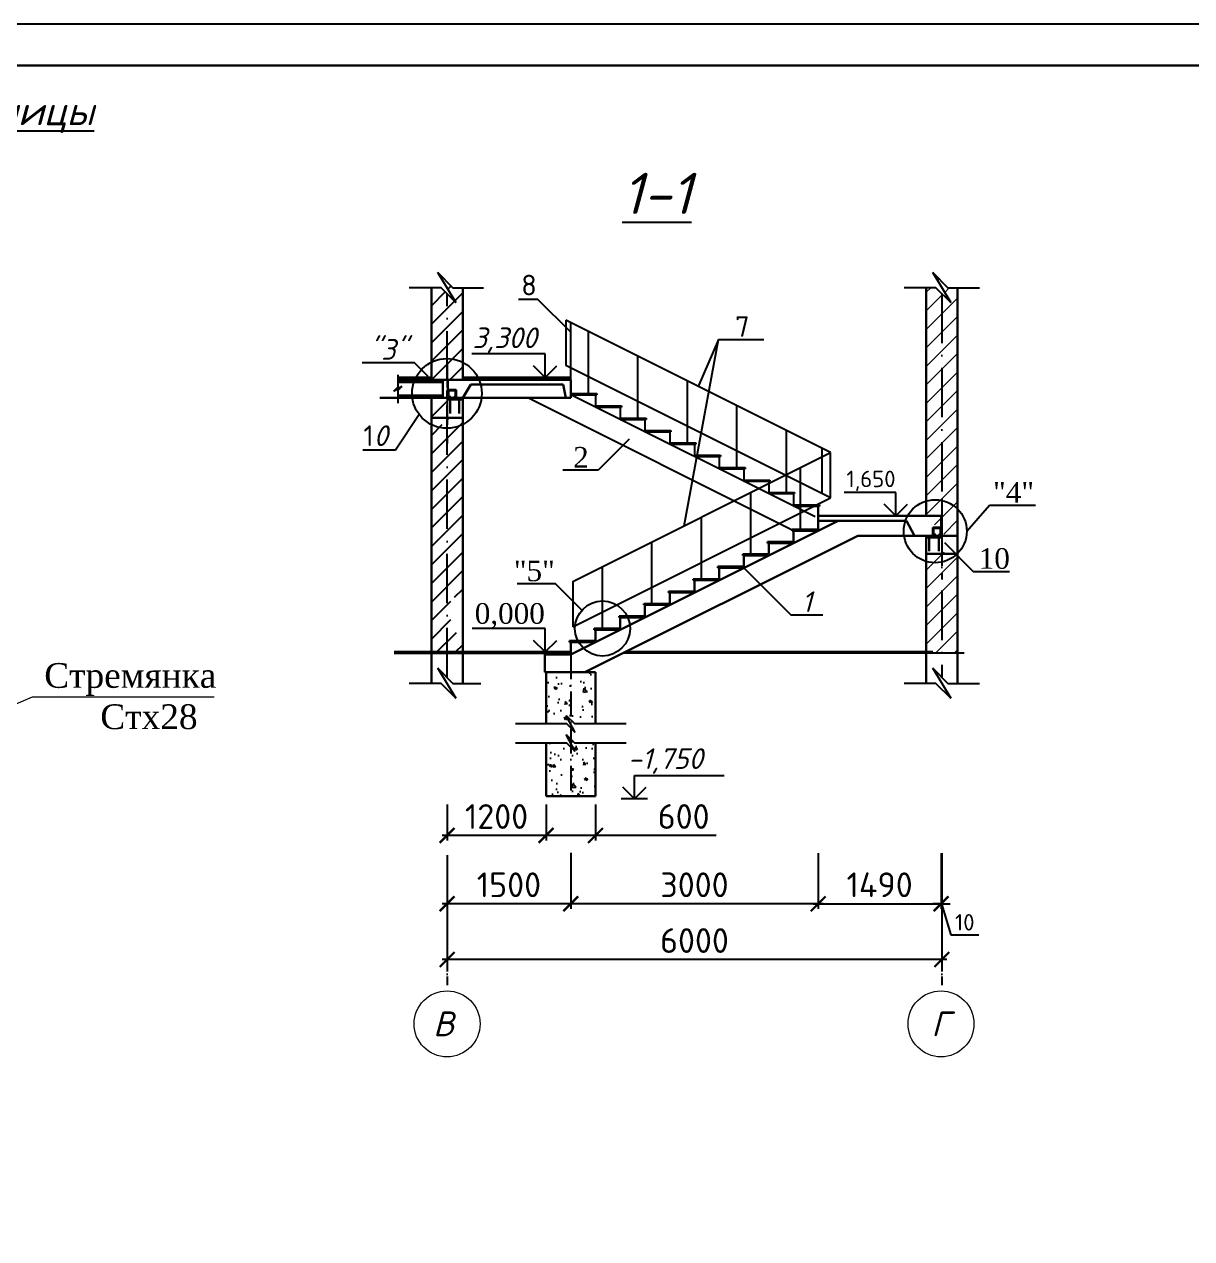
# Model space of a CAD drawing. Header units: millimetres. Extents: x 572274 to 2241483, y -888675 to -304135.
# Drawn here: x 1747051 to 1761207, y -630532 to -615807 of the extents above; entities that cross this region are included whole.
import ezdxf

# ---------------------------------------------------------------- set-up
doc = ezdxf.new("R2010")
doc.units = ezdxf.units.MM
doc.linetypes.add('ACAD_ISO10W100', pattern=[18, 12, -3, 0, -3])
doc.layers.add('Размер', color=150, linetype='Continuous', lineweight=5)
doc.styles.get("Standard").update_dxf_attribs({"font": 'isocpeur.ttf'})
doc.styles.add('style1', font='isocpeui.ttf')
doc.dimstyles.new('Copy(2) of ISO-25', dxfattribs={"dimtxt": 300, "dimasz": 180, "dimexe": 60, "dimexo": 0, "dimgap": 80, "dimtad": 1, "dimtxsty": 'Standard', "dimblk": 'ARCHTICK', "dimcen": 150, "dimdle": 60, "dimazin": 0, "dimtfac": 1, "dimtmove": 0, "dimatfit": 3, "dimfxl": 60, "dimarcsym": 0})
doc.dimstyles.get("Standard").update_dxf_attribs({"dimtxt": 200, "dimasz": 100, "dimexe": 0.18, "dimexo": 0.0625, "dimgap": 50, "dimtad": 1, "dimdec": 0, "dimzin": 0, "dimdsep": 46, "dimtxsty": 'Standard', "dimblk": 'ARCHTICK', "dimblk2": 'ARCHTICK', "dimcen": 0.09, "dimadec": 0, "dimazin": 0, "dimtfac": 1, "dimtdec": 0, "dimtofl": 0, "dimtmove": 1, "dimatfit": 3, "dimldrblk": 'ARCHTICK', "dimfxl": 0.18, "dimtolj": 1, "dimtzin": 0, "dimarcsym": 0})
pattern_1 = [(45, (1355156.41, -740806.7), (-112.2532, 112.2532), [])]

# ---------------------------------------------------------------- blocks, each defined once
blk = doc.blocks.new('_ArchTick')
at = {"color": 0, "linetype": 'ByBlock', "const_width": 0.15}
blk.add_lwpolyline([(-0.5, -0.5), (0.5, 0.5)], dxfattribs=at)
blk = doc.blocks.new('*D737')
at = {"color": 0, "lineweight": -2, "transparency": 16777216}
for p, q in [((1758168, -625856), (1758168, -626471)), ((1758178, -625856), (1758178, -626471)), ((1758168, -626471), (1758068, -626471)), ((1758168, -626471), (1758178, -626471)), ((1758173, -626471), (1758285, -626846)), ((1758178, -626471), (1758278, -626471)), ((1758285, -626846), (1758625, -626846))]:
    blk.add_line(p, q, dxfattribs=at)
at = {"layer": 'Defpoints', "color": 0, "lineweight": 25, "transparency": 16777216}
for p in [(1758168, -625856), (1758178, -625856), (1758178, -626471)]:
    blk.add_point(p, dxfattribs=at)
at = {"color": 0, "lineweight": -2, "transparency": 16777216, "xscale": 100, "yscale": 100, "zscale": 100}
blk.add_blockref('_ArchTick', (1758168, -626471), dxfattribs=at)
at = {"color": 0, "lineweight": -2, "transparency": 16777216, "xscale": 100, "yscale": 100, "zscale": 100, "rotation": 180}
blk.add_blockref('_ArchTick', (1758178, -626471), dxfattribs=at)
at = {"color": 0, "transparency": 16777216, "insert": (1758455, -626696), "char_height": 200, "attachment_point": 5}
blk.add_mtext('\\A1;10', dxfattribs=at)
blk = doc.blocks.new('*D738')
at = {"layer": 'Defpoints', "color": 0, "lineweight": 25, "ltscale": 2.5, "transparency": 16777216}
for p in [(1753378, -625268), (1753978, -625268), (1753378, -625643)]:
    blk.add_point(p, dxfattribs=at)
at = {"layer": 'Размер', "color": 0, "lineweight": -2, "ltscale": 2.5, "transparency": 16777216}
for p, q in [((1753378, -625268), (1753378, -625703)), ((1753978, -625268), (1753978, -625703)), ((1754038, -625643), (1753318, -625643)), ((1755442, -625643), (1753978, -625643))]:
    blk.add_line(p, q, dxfattribs=at)
at = {"layer": 'Размер', "color": 0, "lineweight": -2, "ltscale": 2.5, "transparency": 16777216, "xscale": 180, "yscale": 180, "zscale": 180, "rotation": 180}
blk.add_blockref('_ArchTick', (1753378, -625643), dxfattribs=at)
at = {"layer": 'Размер', "color": 0, "lineweight": -2, "ltscale": 2.5, "transparency": 16777216, "xscale": 180, "yscale": 180, "zscale": 180}
blk.add_blockref('_ArchTick', (1753978, -625643), dxfattribs=at)
at = {"layer": 'Размер', "color": 0, "lineweight": 0, "ltscale": 2.5, "transparency": 16777216, "insert": (1755047, -625413), "char_height": 300, "attachment_point": 5}
blk.add_mtext('600', dxfattribs=at)
blk = doc.blocks.new('*D739')
at = {"layer": 'Defpoints', "color": 0, "lineweight": 25, "ltscale": 2.5, "transparency": 16777216}
for p in [(1752178, -625268), (1753378, -625268), (1752178, -625643)]:
    blk.add_point(p, dxfattribs=at)
at = {"layer": 'Размер', "color": 0, "lineweight": -2, "ltscale": 2.5, "transparency": 16777216}
for p, q in [((1752178, -625268), (1752178, -625703)), ((1753378, -625268), (1753378, -625703)), ((1753438, -625643), (1752118, -625643))]:
    blk.add_line(p, q, dxfattribs=at)
at = {"layer": 'Размер', "color": 0, "lineweight": -2, "ltscale": 2.5, "transparency": 16777216, "xscale": 180, "yscale": 180, "zscale": 180, "rotation": 180}
blk.add_blockref('_ArchTick', (1752178, -625643), dxfattribs=at)
at = {"layer": 'Размер', "color": 0, "lineweight": -2, "ltscale": 2.5, "transparency": 16777216, "xscale": 180, "yscale": 180, "zscale": 180}
blk.add_blockref('_ArchTick', (1753378, -625643), dxfattribs=at)
at = {"layer": 'Размер', "color": 0, "lineweight": 0, "ltscale": 2.5, "transparency": 16777216, "insert": (1752778, -625413), "char_height": 300, "attachment_point": 5}
blk.add_mtext('1200', dxfattribs=at)
blk = doc.blocks.new('*D740')
at = {"layer": 'Defpoints', "color": 0, "lineweight": 25, "ltscale": 2.5, "transparency": 16777216}
for p in [(1752178, -626471), (1758178, -626471), (1752178, -627147)]:
    blk.add_point(p, dxfattribs=at)
at = {"layer": 'Размер', "color": 0, "lineweight": -2, "ltscale": 2.5, "transparency": 16777216}
for p, q in [((1752178, -626471), (1752178, -627207)), ((1758178, -626471), (1758178, -627207)), ((1758238, -627147), (1752118, -627147))]:
    blk.add_line(p, q, dxfattribs=at)
at = {"layer": 'Размер', "color": 0, "lineweight": -2, "ltscale": 2.5, "transparency": 16777216, "xscale": 180, "yscale": 180, "zscale": 180, "rotation": 180}
blk.add_blockref('_ArchTick', (1752178, -627147), dxfattribs=at)
at = {"layer": 'Размер', "color": 0, "lineweight": -2, "ltscale": 2.5, "transparency": 16777216, "xscale": 180, "yscale": 180, "zscale": 180}
blk.add_blockref('_ArchTick', (1758178, -627147), dxfattribs=at)
at = {"layer": 'Размер', "color": 0, "lineweight": 0, "ltscale": 2.5, "transparency": 16777216, "insert": (1755178, -626917), "char_height": 300, "attachment_point": 5}
blk.add_mtext('6000', dxfattribs=at)
blk = doc.blocks.new('*D687')
at = {"layer": 'Defpoints', "color": 0, "lineweight": 25, "ltscale": 2.5, "transparency": 16777216}
for p in [(1752178, -625880), (1753678, -625852), (1752178, -626471)]:
    blk.add_point(p, dxfattribs=at)
at = {"layer": 'Размер', "color": 0, "lineweight": -2, "ltscale": 2.5, "transparency": 16777216}
for p, q in [((1752178, -625880), (1752178, -626531)), ((1753678, -625852), (1753678, -626531)), ((1753738, -626471), (1752118, -626471))]:
    blk.add_line(p, q, dxfattribs=at)
at = {"layer": 'Размер', "color": 0, "lineweight": -2, "ltscale": 2.5, "transparency": 16777216, "xscale": 180, "yscale": 180, "zscale": 180, "rotation": 180}
blk.add_blockref('_ArchTick', (1752178, -626471), dxfattribs=at)
at = {"layer": 'Размер', "color": 0, "lineweight": -2, "ltscale": 2.5, "transparency": 16777216, "xscale": 180, "yscale": 180, "zscale": 180}
blk.add_blockref('_ArchTick', (1753678, -626471), dxfattribs=at)
at = {"layer": 'Размер', "color": 0, "lineweight": 0, "ltscale": 2.5, "transparency": 16777216, "insert": (1752928, -626241), "char_height": 300, "attachment_point": 5}
blk.add_mtext('1500', dxfattribs=at)
blk = doc.blocks.new('*D688')
at = {"layer": 'Defpoints', "color": 0, "lineweight": 25, "ltscale": 2.5, "transparency": 16777216}
for p in [(1756678, -625856), (1758168, -625856), (1758168, -626471)]:
    blk.add_point(p, dxfattribs=at)
at = {"layer": 'Размер', "color": 0, "lineweight": -2, "ltscale": 2.5, "transparency": 16777216}
for p, q in [((1756678, -625856), (1756678, -626531)), ((1758168, -625856), (1758168, -626531)), ((1756618, -626471), (1758228, -626471))]:
    blk.add_line(p, q, dxfattribs=at)
at = {"layer": 'Размер', "color": 0, "lineweight": -2, "ltscale": 2.5, "transparency": 16777216, "xscale": 180, "yscale": 180, "zscale": 180, "rotation": 180}
blk.add_blockref('_ArchTick', (1756678, -626471), dxfattribs=at)
at = {"layer": 'Размер', "color": 0, "lineweight": -2, "ltscale": 2.5, "transparency": 16777216, "xscale": 180, "yscale": 180, "zscale": 180}
blk.add_blockref('_ArchTick', (1758168, -626471), dxfattribs=at)
at = {"layer": 'Размер', "color": 0, "lineweight": 0, "ltscale": 2.5, "transparency": 16777216, "insert": (1757423, -626241), "char_height": 300, "attachment_point": 5}
blk.add_mtext('1490', dxfattribs=at)
blk = doc.blocks.new('*D689')
at = {"layer": 'Defpoints', "color": 0, "lineweight": 25, "ltscale": 2.5, "transparency": 16777216}
for p in [(1753678, -625852), (1756678, -625856), (1753678, -626471)]:
    blk.add_point(p, dxfattribs=at)
at = {"layer": 'Размер', "color": 0, "lineweight": -2, "ltscale": 2.5, "transparency": 16777216}
for p, q in [((1753678, -625852), (1753678, -626531)), ((1756678, -625856), (1756678, -626531)), ((1756738, -626471), (1753618, -626471))]:
    blk.add_line(p, q, dxfattribs=at)
at = {"layer": 'Размер', "color": 0, "lineweight": -2, "ltscale": 2.5, "transparency": 16777216, "xscale": 180, "yscale": 180, "zscale": 180, "rotation": 180}
blk.add_blockref('_ArchTick', (1753678, -626471), dxfattribs=at)
at = {"layer": 'Размер', "color": 0, "lineweight": -2, "ltscale": 2.5, "transparency": 16777216, "xscale": 180, "yscale": 180, "zscale": 180}
blk.add_blockref('_ArchTick', (1756678, -626471), dxfattribs=at)
at = {"layer": 'Размер', "color": 0, "lineweight": 0, "ltscale": 2.5, "transparency": 16777216, "insert": (1755178, -626241), "char_height": 300, "attachment_point": 5}
blk.add_mtext('3000', dxfattribs=at)

msp = doc.modelspace()

# ---------------------------------------------------------------- hatches: boundary and pattern name
h = msp.add_hatch()
h.set_pattern_fill('ANSI31', color=256, scale=50, style=0)
h.set_pattern_definition(pattern_1)
h.paths.add_polyline_path([(1752177.81, -619072.929), (1752106.572, -619001.691), (1751987.81, -619001.691), (1751987.81, -620022.507, -0.140567618), (1752177.81, -619887.897)])
h.paths.add_polyline_path([(1752367.81, -619001.691), (1752249.048, -619001.691), (1752066.218, -618818.862), (1752289.402, -619184.521), (1752177.81, -619072.929), (1752177.81, -619887.897, -0.114632461), (1752367.81, -619867.139)])
h.paths.add_polyline_path([(1752367.81, -619867.139, 0.114632461), (1752177.81, -619887.897), (1752177.81, -620118.411), (1752367.81, -620118.411)])
h.paths.add_polyline_path([(1752177.81, -619912.875), (1752177.81, -619887.897, 0.140567618), (1751987.81, -620022.507), (1751987.81, -620118.411), (1752177.81, -620118.411)])
h.paths.add_polyline_path([(1752198.902, -619420.891), (1753126.743, -619420.891), (1753126.743, -619845.891), (1752198.902, -619845.891)], flags=9)
at = {"lineweight": 15}
h = msp.add_hatch(dxfattribs=at)
h.set_pattern_fill('ANSI31', color=256, scale=50, style=0)
h.set_pattern_definition(pattern_1)
h.paths.add_polyline_path([(1758367.81, -621718.705, 0.148299586), (1758177.81, -621563.833), (1758177.81, -621562.875), (1758177.81, -619072.929), (1758289.402, -619184.521), (1758066.218, -618818.862), (1758249.048, -619001.691), (1758367.81, -619001.691)])
h.paths.add_polyline_path([(1757987.81, -619001.691), (1758106.572, -619001.691), (1758177.81, -619072.929), (1758177.81, -621563.833, 0.115441991), (1757987.81, -621533.255)])
h.paths.add_polyline_path([(1758367.81, -621988.411), (1758177.81, -621988.411), (1758177.81, -621563.833, -0.148299586), (1758367.81, -621718.705)])
h.paths.add_polyline_path([(1757987.81, -621533.255, -0.115441991), (1758177.81, -621563.833), (1758177.81, -621988.411), (1758095.81, -621988.411), (1758095.81, -621896.411), (1758087.81, -621896.411), (1758087.81, -621768.411), (1757987.81, -621768.411)])
h.paths.add_polyline_path([(1758177.81, -622345.212, 0.122223541), (1758341.863, -622224.925), (1758367.81, -622250.872), (1758367.81, -622561.485), (1758367.81, -623433.411), (1758177.81, -623433.411)])
h.paths.add_polyline_path([(1757987.81, -622375.79, 0.115441991), (1758177.81, -622345.212), (1758177.81, -622540.683), (1758177.81, -623433.411), (1757987.81, -623433.411)])
h.paths.add_polyline_path([(1758177.81, -622208.411), (1758325.349, -622208.411), (1758341.863, -622224.925, -0.122223541), (1758177.81, -622345.212)])
h.paths.add_polyline_path([(1757987.81, -622208.411), (1758177.81, -622208.411), (1758177.81, -622345.212, -0.115441991), (1757987.81, -622375.79)])
h = msp.add_hatch()
h.set_pattern_fill('ANSI31', color=256, scale=50, style=0)
h.set_pattern_definition(pattern_1)
edge = h.paths.add_edge_path()
edge.add_arc((1752317.485, -620286.441), 422.311, 223.7382058, 250.6863281, ccw=False)
edge.add_line((1752012.363, -620578.411), (1751987.81, -620578.411))
edge.add_line((1751987.81, -620578.411), (1751987.81, -620881.485))
edge.add_line((1751987.81, -620881.485), (1751987.81, -623418.411))
edge.add_line((1751987.81, -623418.411), (1752177.81, -623418.411))
edge.add_line((1752177.81, -623418.411), (1752177.81, -620684.985))
edge = h.paths.add_edge_path()
edge.add_line((1752177.81, -623418.411), (1752367.81, -623418.411))
edge.add_line((1752367.81, -623418.411), (1752367.81, -620705.742))
edge.add_arc((1752317.485, -620286.441), 422.311, 250.6863281, 276.8439758, ccw=False)
edge.add_line((1752177.81, -620684.985), (1752177.81, -620890.683))
edge.add_line((1752177.81, -620890.683), (1752177.81, -623418.411))
edge = h.paths.add_edge_path()
edge.add_line((1752367.81, -620705.742), (1752367.81, -620578.411))
edge.add_line((1752367.81, -620578.411), (1752177.81, -620578.411))
edge.add_line((1752177.81, -620578.411), (1752177.81, -620684.985))
edge.add_arc((1752317.485, -620286.441), 422.311, 250.6863281, 276.8439758)
h.paths.add_polyline_path([(1752223.633, -622755.194), (1752367.81, -622755.194), (1752367.81, -623180.194), (1752223.633, -623180.194)], flags=16)
edge = h.paths.add_edge_path()
edge.add_line((1751987.81, -620118.411), (1752177.81, -620118.411))
edge.add_line((1752177.81, -620118.411), (1752177.81, -619887.897))
edge.add_arc((1752209.473, -620107.555), 221.928, 98.2023855, 182.8039976)
edge = h.paths.add_edge_path()
edge.add_arc((1752317.485, -620286.441), 422.311, 218.6803087, 223.7382058)
edge.add_line((1752012.363, -620578.411), (1752177.81, -620578.411))
edge.add_line((1752177.81, -620578.411), (1752177.81, -620338.411))
edge.add_line((1752177.81, -620338.411), (1751987.81, -620338.411))
edge.add_line((1751987.81, -620338.411), (1751987.81, -620550.374))
h = msp.add_hatch()
h.set_pattern_fill('AR-CONC', color=5, scale=2, style=0)
h.set_pattern_definition([(130, (2493635.05, -209677.13), (-364.36934, -31.87817), [38.1, -419.1]), (185, (2493635.05, -209677.13), (70.48565, 382.11329), [30.48, -335.28]), (79.549, (2493604.7, -209679.8), (-293.885, 350.23338), [32.38, -356.18]), (133.8158, (2493635.05, -209575.53), (-542.15808, -84.08466), [57.15, -628.65]), (83.3644, (2493589.87, -209582.54), (-474.80847, 494.8511), [48.57, -534.27]), (188.816, (2493635.05, -209575.53), (-474.8092, 494.85024), [45.72, -502.92]), (159, (2493584.25, -209600.93), (-303.22976, -204.53104), [38.1, -419.1]), (214, (2493584.25, -209600.93), (-123.60406, 368.37593), [30.48, -335.28]), (108.5486, (2493559, -209617.98), (-426.83298, 163.84572), [32.38, -356.18]), (142.5, (2493635.05, -209677.13), (-6.177207, 169.110078), [0, -331.216, 0, -340.36, 0, -336.55]), (172.5, (2493635.05, -209677.13), (-133.639325, 200.36115), [0, -194.056, 0, -323.596, 0, -128.27]), (212.5, (2493748.34, -209677.13), (-271.18119, -11.457488), [0, -127, 0, -396.24, 0, -525.78]), (222.5, (2493799.14, -209677.13), (-296.25836, 50.85298), [0, -165.1, 0, -263.144, 0, -373.38])])
h.paths.add_polyline_path([(1753377.81, -624290.174), (1753629.326, -624290.174), (1753677.81, -624338.658), (1753677.81, -624290.174), (1753623.257, -624187.136), (1753677.81, -624241.69), (1753677.81, -623663.779), (1753377.81, -623663.779)])
h.paths.add_polyline_path([(1753677.81, -624241.69), (1753726.294, -624290.174), (1753977.81, -624290.174), (1753977.81, -623663.779), (1753677.81, -623663.779)])
h.paths.add_polyline_path([(1753977.81, -624522.303), (1753726.294, -624522.303), (1753677.81, -624473.819), (1753677.81, -624522.303), (1753732.364, -624625.34), (1753677.81, -624570.787), (1753677.81, -625168.411), (1753977.81, -625168.411)])
h.paths.add_polyline_path([(1753677.81, -624570.787), (1753629.326, -624522.303), (1753377.81, -624522.303), (1753377.81, -625168.411), (1753677.81, -625168.411)])

# ---------------------------------------------------------------- linework, layer by layer
at = {"color": 5}
for p, q in [((1752289.402, -619184.521), (1752066.218, -618818.862)), ((1752066.218, -618818.862), (1752249.048, -619001.691)), ((1758289.402, -619184.521), (1758066.218, -618818.862)), ((1758066.218, -618818.862), (1758249.048, -619001.691)), ((1752106.572, -619001.691), (1751719.741, -619001.691)), ((1752289.402, -619184.521), (1752106.572, -619001.691)), ((1752249.048, -619001.691), (1752618.671, -619001.691)), ((1758106.572, -619001.691), (1757719.741, -619001.691)), ((1758289.402, -619184.521), (1758106.572, -619001.691)), ((1758249.048, -619001.691), (1758635.879, -619001.691)), ((1753279.357, -619143.649), (1753044.63, -619143.649)), ((1753677.81, -619542.102), (1753279.357, -619143.649)), ((1755051.926, -621888.853), (1755470.817, -619628.665)), ((1755470.817, -619628.665), (1755223.185, -620198.599)), ((1755470.817, -619628.665), (1756019.132, -619628.665)), ((1751782.198, -619911.25), (1751148.573, -619911.25)), ((1751949.747, -620078.799), (1751782.198, -619911.25)), ((1751987.81, -619892.072), (1751987.81, -620118.411)), ((1752367.81, -619892.072), (1752367.81, -620118.411)), ((1753366.508, -619804.308), (1752479.129, -619804.308)), ((1753366.508, -620088.411), (1753366.508, -619804.308)), ((1751580.81, -620056.071), (1751580.81, -620207.609)), ((1753366.508, -620088.411), (1753225.578, -619947.481)), ((1753366.508, -620088.411), (1753507.438, -619947.481)), ((1751630.507, -620199.517), (1751531.113, -620257.306)), ((1751531.113, -620257.306), (1751580.81, -620207.609)), ((1751630.507, -620199.517), (1751580.81, -620249.214)), ((1751580.81, -620249.214), (1751580.81, -620400.751)), ((1752367.81, -620358.411), (1752369.557, -620358.411)), ((1751839.275, -620537.668), (1751553.418, -620971.562)), ((1754387.8, -620836.209), (1754009.8, -621214.208)), ((1751553.418, -620971.562), (1751158.427, -620971.562)), ((1754009.8, -621214.208), (1753579.934, -621214.208)), ((1757618.141, -621484.308), (1756993.628, -621484.308)), ((1757618.141, -621768.411), (1757618.141, -621484.308)), ((1758367.81, -621542.072), (1758367.81, -622561.485)), ((1757618.141, -621768.411), (1757477.211, -621627.481)), ((1757618.141, -621768.411), (1757759.071, -621627.481)), ((1758479.633, -621954.523), (1758754.405, -621639.901)), ((1758754.405, -621639.901), (1759311.361, -621639.901)), ((1758208.191, -622091.253), (1758558.4, -622441.462)), ((1755777.81, -622398.411), (1756345.297, -622965.898)), ((1758558.4, -622441.462), (1758999.795, -622441.462)), ((1753492.159, -622591.481), (1753029.373, -622591.481)), ((1753812.705, -622912.027), (1753492.159, -622591.481)), ((1756345.297, -622965.898), (1756734.419, -622965.898)), ((1753368.542, -623134.308), (1752481.163, -623134.308)), ((1753368.542, -623418.411), (1753368.542, -623134.308)), ((1753368.542, -623418.411), (1753227.612, -623277.481)), ((1753368.542, -623418.411), (1753509.472, -623277.481)), ((1752066.218, -623615.582), (1752249.048, -623798.411)), ((1752289.402, -623981.241), (1752066.218, -623615.582)), ((1758289.402, -623981.241), (1758066.218, -623615.582)), ((1758066.218, -623615.582), (1758249.048, -623798.411)), ((1752106.572, -623798.411), (1751719.741, -623798.411)), ((1752289.402, -623981.241), (1752106.572, -623798.411)), ((1752249.048, -623798.411), (1752587.514, -623798.411)), ((1758106.572, -623798.411), (1757719.741, -623798.411)), ((1758289.402, -623981.241), (1758106.572, -623798.411)), ((1758249.048, -623798.411), (1758635.879, -623798.411)), ((1753732.364, -624393.212), (1753623.257, -624187.136)), ((1753623.257, -624187.136), (1753726.294, -624290.174)), ((1753629.326, -624290.174), (1753006.45, -624290.174)), ((1753732.364, -624393.212), (1753629.326, -624290.174)), ((1754349.17, -624290.174), (1753726.294, -624290.174)), ((1753623.257, -624419.265), (1753726.294, -624522.303)), ((1753732.364, -624625.34), (1753623.257, -624419.265)), ((1753629.326, -624522.303), (1753006.45, -624522.303)), ((1753732.364, -624625.34), (1753629.326, -624522.303)), ((1754349.17, -624522.303), (1753726.294, -624522.303)), ((1754449.706, -624914.308), (1755538.683, -624914.308)), ((1754449.706, -625198.411), (1754449.706, -624914.308)), ((1754449.706, -625198.411), (1754308.776, -625057.481)), ((1754449.706, -625198.411), (1754590.636, -625057.481)), ((1754608.39, -625198.411), (1754291.022, -625198.411))]:
    msp.add_line(p, q, dxfattribs=at)
at = {"lineweight": 30}
for p, q in [((1751987.81, -620118.411), (1751987.81, -619001.691)), ((1752367.81, -620118.411), (1752367.81, -619001.691)), ((1757987.81, -621768.411), (1757987.81, -619001.691)), ((1758367.81, -623798.411), (1758367.81, -619001.691)), ((1751987.81, -620088.411), (1751580.81, -620088.411)), ((1752774.811, -620118.411), (1751580.81, -620118.411)), ((1752127.81, -620148.411), (1751580.81, -620148.411)), ((1752127.81, -620118.411), (1752127.81, -620338.411)), ((1753677.81, -620118.411), (1752147.81, -620118.411)), ((1752187.81, -620338.411), (1752187.81, -620118.411)), ((1753677.81, -620088.411), (1752367.81, -620088.411)), ((1752466.331, -620175.198), (1752367.81, -620338.411)), ((1753584.601, -620175.198), (1752466.331, -620175.198)), ((1753618.885, -620338.411), (1753584.601, -620175.198)), ((1753677.81, -620338.411), (1753677.81, -620118.411)), ((1751360.81, -620338.411), (1753677.81, -620338.411)), ((1751580.81, -620308.411), (1752127.81, -620308.411)), ((1751987.81, -620338.411), (1751987.81, -620881.485)), ((1752198.541, -620251.842), (1752177.08, -620273.303)), ((1752177.81, -620338.411), (1752177.81, -620358.411)), ((1752369.557, -620358.411), (1752177.81, -620358.411)), ((1752179.81, -620246.411), (1752179.81, -620338.411)), ((1752187.81, -620246.411), (1752179.81, -620246.411)), ((1752287.81, -620238.411), (1752187.81, -620238.411)), ((1752279.81, -620246.411), (1752195.81, -620246.411)), ((1752195.81, -620246.411), (1752195.81, -620338.411)), ((1752216.544, -620358.411), (1752216.544, -620526.164)), ((1752279.81, -620246.411), (1752279.81, -620338.411)), ((1752287.81, -620238.411), (1752287.81, -620338.411)), ((1752325.393, -620358.411), (1752325.393, -620526.164)), ((1752367.81, -620358.411), (1752367.81, -620338.411)), ((1752367.81, -623798.411), (1752367.81, -620358.411)), ((1751987.81, -623798.411), (1751987.81, -620368.411)), ((1752367.81, -620578.411), (1751987.81, -620578.411)), ((1756677.81, -621648.411), (1756677.81, -621948.411)), ((1756919.364, -621827.634), (1753677.81, -623448.411)), ((1756677.81, -621768.411), (1758167.81, -621768.411)), ((1757750.576, -621827.634), (1756677.81, -621827.634)), ((1757750.576, -621827.634), (1757846.064, -622008.411)), ((1758167.81, -622008.411), (1758167.81, -621768.411)), ((1756362.81, -621933.411), (1756362.81, -621948.411)), ((1756362.81, -621933.411), (1756677.81, -621933.411)), ((1756677.81, -621948.411), (1756362.81, -621948.411)), ((1756377.81, -621948.411), (1756377.81, -622098.411)), ((1758067.81, -621908.411), (1758167.81, -621908.411)), ((1758067.81, -621908.411), (1758067.81, -622008.411)), ((1758075.81, -621916.411), (1758075.81, -622008.411)), ((1758075.81, -621916.411), (1758159.81, -621916.411)), ((1758159.81, -621916.411), (1758159.81, -622008.411)), ((1758167.81, -621916.411), (1758175.81, -621916.411)), ((1758175.81, -621916.411), (1758175.81, -622008.411)), ((1757157.81, -622008.411), (1753847.076, -623663.779)), ((1756062.81, -622083.411), (1756377.81, -622083.411)), ((1756062.81, -622083.411), (1756062.81, -622098.411)), ((1756377.81, -622098.411), (1756062.81, -622098.411)), ((1756077.81, -622098.411), (1756077.81, -622248.411)), ((1758067.81, -622008.411), (1757157.81, -622008.411)), ((1758367.81, -622008.411), (1757987.81, -622008.411)), ((1757987.81, -623798.411), (1757987.81, -622008.411)), ((1758177.81, -622028.411), (1757987.81, -622028.411)), ((1758022.81, -622028.411), (1758022.81, -622196.164)), ((1758140.027, -622028.411), (1758140.027, -622196.164)), ((1755762.81, -622233.411), (1755762.81, -622248.411)), ((1755762.81, -622233.411), (1756077.81, -622233.411)), ((1756077.81, -622248.411), (1755762.81, -622248.411)), ((1755777.81, -622248.411), (1755777.81, -622398.411)), ((1757987.81, -622228.411), (1758367.81, -622228.411)), ((1755462.81, -622383.411), (1755462.81, -622398.411)), ((1755462.81, -622383.411), (1755777.81, -622383.411)), ((1755777.81, -622398.411), (1755462.81, -622398.411)), ((1755477.81, -622398.411), (1755477.81, -622548.411)), ((1755162.81, -622533.411), (1755162.81, -622548.411)), ((1755162.81, -622533.411), (1755477.81, -622533.411)), ((1755477.81, -622548.411), (1755162.81, -622548.411)), ((1755177.81, -622548.411), (1755177.81, -622698.411)), ((1754862.81, -622683.411), (1754862.81, -622698.411)), ((1754862.81, -622683.411), (1755177.81, -622683.411)), ((1755177.81, -622698.411), (1754862.81, -622698.411)), ((1754877.81, -622698.411), (1754877.81, -622848.411)), ((1754562.81, -622833.411), (1754562.81, -622848.411)), ((1754562.81, -622833.411), (1754877.81, -622833.411)), ((1754877.81, -622848.411), (1754562.81, -622848.411)), ((1754577.81, -622848.411), (1754577.81, -622998.411)), ((1754262.81, -622983.411), (1754262.81, -622998.411)), ((1754262.81, -622983.411), (1754577.81, -622983.411)), ((1754577.81, -622998.411), (1754262.81, -622998.411)), ((1754277.81, -622998.411), (1754277.81, -623148.411)), ((1753962.81, -623133.411), (1753962.81, -623148.411)), ((1753962.81, -623133.411), (1754277.81, -623133.411)), ((1754277.81, -623148.411), (1753962.81, -623148.411)), ((1753977.81, -623148.411), (1753977.81, -623298.411)), ((1753662.81, -623283.411), (1753662.81, -623298.411)), ((1753662.81, -623283.411), (1753977.81, -623283.411)), ((1753977.81, -623298.411), (1753662.81, -623298.411)), ((1753677.81, -623298.411), (1753677.81, -623448.411)), ((1753677.81, -623418.411), (1751535.022, -623418.411)), ((1753677.81, -623433.411), (1751535.022, -623433.411)), ((1753677.81, -623448.411), (1753362.81, -623448.411)), ((1753362.81, -623448.411), (1753362.81, -623663.779)), ((1753977.81, -623663.779), (1753362.81, -623663.779)), ((1753377.81, -624290.174), (1753377.81, -623663.779)), ((1753977.81, -624290.174), (1753977.81, -623663.779)), ((1753377.81, -625168.411), (1753377.81, -624522.303)), ((1753977.81, -625168.411), (1753977.81, -624522.303)), ((1753977.81, -625168.411), (1753377.81, -625168.411))]:
    msp.add_line(p, q, dxfattribs=at)
at = {"color": 1, "linetype": 'ACAD_ISO10W100', "ltscale": 50}
for p, q in [((1752177.81, -623727.174), (1752177.81, -619072.929)), ((1758177.81, -619072.929), (1758177.81, -623727.174))]:
    msp.add_line(p, q, dxfattribs=at)
for p, q in [((1756827.81, -621000.911), (1753618.56, -619396.286)), ((1753618.56, -619396.286), (1753618.56, -619946.286)), ((1753677.81, -620148.411), (1753677.81, -619425.911)), ((1753892.81, -620298.411), (1753892.81, -619533.411)), ((1754492.81, -620598.411), (1754492.81, -619833.411)), ((1756827.81, -621550.911), (1753618.56, -619946.286)), ((1755092.81, -620898.411), (1755092.81, -620133.411)), ((1756362.81, -621940.911), (1753157.81, -620338.411)), ((1753677.81, -620283.411), (1753992.81, -620283.411)), ((1756642.336, -621780.675), (1753677.81, -620298.411)), ((1753677.81, -620298.411), (1753992.81, -620298.411)), ((1753977.81, -620298.411), (1753977.81, -620448.411)), ((1753992.81, -620283.411), (1753992.81, -620298.411)), ((1753977.81, -620433.411), (1754292.81, -620433.411)), ((1753977.81, -620448.411), (1754292.81, -620448.411)), ((1754277.81, -620448.411), (1754277.81, -620598.411)), ((1754292.81, -620433.411), (1754292.81, -620448.411)), ((1755692.81, -621198.411), (1755692.81, -620433.411)), ((1752367.81, -620558.411), (1752367.81, -620881.485)), ((1754277.81, -620583.411), (1754592.81, -620583.411)), ((1754277.81, -620598.411), (1754592.81, -620598.411)), ((1754577.81, -620598.411), (1754577.81, -620748.411)), ((1754592.81, -620583.411), (1754592.81, -620598.411)), ((1754577.81, -620733.411), (1754892.81, -620733.411)), ((1754577.81, -620748.411), (1754892.81, -620748.411)), ((1754877.81, -620748.411), (1754877.81, -620898.411)), ((1754892.81, -620733.411), (1754892.81, -620748.411)), ((1756292.81, -621498.411), (1756292.81, -620733.411)), ((1754877.81, -620883.411), (1755192.81, -620883.411)), ((1754877.81, -620898.411), (1755192.81, -620898.411)), ((1755177.81, -620898.411), (1755177.81, -621048.411)), ((1755192.81, -620883.411), (1755192.81, -620898.411)), ((1756727.021, -621500.517), (1756727.021, -620950.517)), ((1753703.56, -622563.037), (1756827.81, -621000.911)), ((1755177.81, -621033.411), (1755492.81, -621033.411)), ((1755177.81, -621048.411), (1755492.81, -621048.411)), ((1755477.81, -621048.411), (1755477.81, -621198.411)), ((1755492.81, -621033.411), (1755492.81, -621048.411)), ((1756827.81, -621550.911), (1756827.81, -621000.911)), ((1755477.81, -621183.411), (1755792.81, -621183.411)), ((1755477.81, -621198.411), (1755792.81, -621198.411)), ((1755777.81, -621198.411), (1755777.81, -621348.411)), ((1755792.81, -621183.411), (1755792.81, -621198.411)), ((1756462.81, -621933.411), (1756462.81, -621183.411)), ((1755777.81, -621333.411), (1756092.81, -621333.411)), ((1755777.81, -621348.411), (1756092.81, -621348.411)), ((1756077.81, -621348.411), (1756077.81, -621498.411)), ((1756092.81, -621333.411), (1756092.81, -621348.411)), ((1755862.81, -622233.411), (1755862.81, -621483.411)), ((1756077.81, -621483.411), (1756392.81, -621483.411)), ((1756077.81, -621498.411), (1756392.81, -621498.411)), ((1756377.81, -621498.411), (1756377.81, -621648.411)), ((1756392.81, -621483.411), (1756392.81, -621498.411)), ((1753703.56, -623113.037), (1756827.81, -621550.911)), ((1756377.81, -621633.411), (1756692.81, -621633.411)), ((1756377.81, -621648.411), (1756692.81, -621648.411)), ((1756692.81, -621633.411), (1756692.81, -621648.411)), ((1755262.81, -622533.411), (1755262.81, -621783.411)), ((1754662.81, -622833.411), (1754662.81, -622083.411)), ((1758207.81, -622008.411), (1757660.81, -622008.411)), ((1758177.81, -622008.411), (1758177.81, -622028.411)), ((1754062.81, -623133.411), (1754062.81, -622383.411)), ((1753703.56, -622563.037), (1753703.56, -623113.037)), ((1758447.81, -623433.411), (1754307.81, -623433.411)), ((1758067.81, -623418.411), (1754337.81, -623418.411)), ((1753362.81, -623663.779), (1753587.81, -623663.779))]:
    msp.add_line(p, q)
at = {"color": 1, "linetype": 'ACAD_ISO10W100', "ltscale": 25}
for p, q in [((1752177.81, -619912.875), (1752177.81, -620890.683)), ((1758177.81, -621562.875), (1758177.81, -622540.683)), ((1753677.81, -623448.411), (1753677.81, -625168.411))]:
    msp.add_line(p, q, dxfattribs=at)
at = {"color": 1}
for p, q in [((1752177.08, -620251.842), (1752198.541, -620273.303)), ((1752219.399, -620315.373), (1752197.938, -620336.835)), ((1752197.938, -620315.373), (1752219.399, -620336.835)), ((1752277.682, -620315.373), (1752256.221, -620336.835)), ((1752256.221, -620315.373), (1752277.682, -620336.835)), ((1758178.053, -621921.842), (1758156.592, -621943.303)), ((1758157.08, -621921.842), (1758178.541, -621943.303)), ((1758099.399, -621985.373), (1758077.938, -622006.835)), ((1758078.808, -621985.373), (1758100.269, -622006.835)), ((1758136.221, -621985.373), (1758157.682, -622006.835)), ((1758158.552, -621985.373), (1758137.091, -622006.835))]:
    msp.add_line(p, q, dxfattribs=at)
at = {"color": 7, "lineweight": 5}
for p, q in [((1744736.025, -624984.547), (1747149.669, -623963.513)), ((1747149.669, -623963.513), (1749355.404, -623963.513))]:
    msp.add_line(p, q, dxfattribs=at)
at = {"color": 1, "linetype": 'ACAD_ISO10W100', "ltscale": 10}
for p, q in [((1752177.81, -627174.354), (1752177.81, -627457.162)), ((1758177.81, -627174.354), (1758177.81, -627457.162))]:
    msp.add_line(p, q, dxfattribs=at)
at = {"lineweight": 25}
msp.add_lwpolyline([(1724981.068, -645507.415), (1796981.068, -645507.415), (1796981.068, -615807.415), (1724981.068, -615807.415)], close=True, dxfattribs=at)
at = {"color": 1, "lineweight": 30}
msp.add_lwpolyline([(1726981.068, -645007.415), (1796481.068, -645007.415), (1796481.068, -616307.415), (1726981.068, -616307.415)], close=True, dxfattribs=at)
at = {"color": 5}
for centre, radius in [((1752176.22, -620283.08), 422.311), ((1758097.472, -621954.523), 382.16), ((1754062.81, -623133.411), 334.011)]:
    msp.add_circle(centre, radius, dxfattribs=at)
at = {"layer": 'Размер', "lineweight": 0, "ltscale": 2.5}
for centre in [(1752177.81, -627927.214), (1758167.252, -627927.214)]:
    msp.add_circle(centre, 400, dxfattribs=at)

# ---------------------------------------------------------------- texts
at = {"attachment_point": 1}
for s, insert, char_height, width in [('{\\fISOCPEUR|b0|i1|c204|p34;\\LСхема расположения элементов лестницы}', (1738682.636, -616680.713), 350, 12419.82552), ('{\\fISOCPEUR|b0|i1|c204|p34;\\L1-1}', (1754301.996, -617607.658), 500, 239.94882), ('8', (1753077.16, -618844.22), 250, 239.94882), ('7', (1755670.675, -619346.951), 250, 239.94882), ('{\\fISOCPEUR|b0|i1|c204|p34;"3"}', (1751235.021, -619624.418), 250, 239.94882), ('{\\fISOCPEUR|b0|i1|c204|p34;3,300}', (1752486.925, -619483.391), 250, 239.94882), ('1{\\fISOCPEUR|b0|i1|c204|p34;0}', (1751163.774, -620670.612), 250, 239.94882), ('{\\fTimes New Roman|b0|i0|c204|p18;2}', (1753706.75, -620932.495), 250, 239.94882), ('1,650', (1757020.011, -621219.917), 200, 940.68369), ('{\\fTimes New Roman|b0|i0|c204|p18;"4"}', (1758798.622, -621358.188), 250, 586.24159), ('{\\fTimes New Roman|b0|i0|c204|p18;10}', (1758624.764, -622159.748), 250, 512.90014), ('{\\fTimes New Roman|b0|i0|c204|p18;"5"}', (1752987.655, -622309.768), 250, 551.27077), ('{\\fISOCPEUR|b0|i1|c204|p34;1}', (1756477.537, -622684.185), 250, 239.94882), ('{\\fTimes New Roman|b0|i0|c204|p18;0,000}', (1752513.691, -622826.219), 250, 868.70524), ('{\\fISOCPEUR|b0|i1|c204|p34;-1,750}', (1754369.136, -624586.546), 250, 239.94882), ('{\\fISOCPEUR|b0|i1|c204|p34;В}', (1752008.834, -627776.993), 300, 959.7953), ('{\\fISOCPEUR|b0|i1|c204|p34;Г}', (1758049.177, -627776.993), 300, 861.45808)]:
    msp.add_mtext(s, dxfattribs=dict(at, insert=insert, char_height=char_height, width=width))
at = {"color": 7, "lineweight": 5, "insert": (1747293.581, -623552.843), "char_height": 300, "width": 2391.68994, "attachment_point": 1, "style": 'style1'}
msp.add_mtext('{\\fTimes New Roman|b0|i0|c204|p18;Стремянка         Стх28}', dxfattribs=at)

# ---------------------------------------------------------------- dimensions: what is measured, and where the dimension line sits
at = {"color": 5}
dim = msp.add_linear_dim(base=(1758177.81, -626470.987), p1=(1758167.81, -625856.095), p2=(1758177.81, -625856.095), angle=180, dimstyle='Standard', dxfattribs=at)
dim.commit()
dim.dimension.update_dxf_attribs({"geometry": '*D737', "text_midpoint": (1758335.364, -626696.167)})
at = {"layer": 'Размер', "lineweight": 0, "ltscale": 2.5}
for base, p1, p2, picture, middle in [((1752177.81, -625643.018), (1753377.81, -625268.411), (1752177.81, -625268.411), '*D739', (1752777.81, -625413.018)), ((1752177.81, -626470.987), (1753677.81, -625852.006), (1752177.81, -625880.428), '*D687', (1752927.81, -626240.987)), ((1753677.81, -626470.987), (1756677.81, -625856.095), (1753677.81, -625852.006), '*D689', (1755177.81, -626240.987)), ((1758167.81, -626470.987), (1756677.81, -625856.095), (1758167.81, -625856.095), '*D688', (1757422.81, -626240.987)), ((1752177.81, -627147.304), (1758177.81, -626470.987), (1752177.81, -626470.987), '*D740', (1755177.81, -626917.304))]:
    dim = msp.add_linear_dim(base=base, p1=p1, p2=p2, angle=180, dimstyle='Copy(2) of ISO-25', override={"dimtmove": 1}, dxfattribs=at)
    dim.commit()
    dim.dimension.update_dxf_attribs({"geometry": picture, "text_midpoint": middle})
dim = msp.add_linear_dim(base=(1753377.81, -625643.018), p1=(1753977.81, -625268.411), p2=(1753377.81, -625268.411), angle=180, dimstyle='Copy(2) of ISO-25', override={"dimtmove": 1}, dxfattribs=at)
dim.commit()
dim.dimension.update_dxf_attribs({"geometry": '*D738', "text_midpoint": (1755047.318, -625643.018), "dimtype": 160})

doc.saveas('drawing.dxf')
